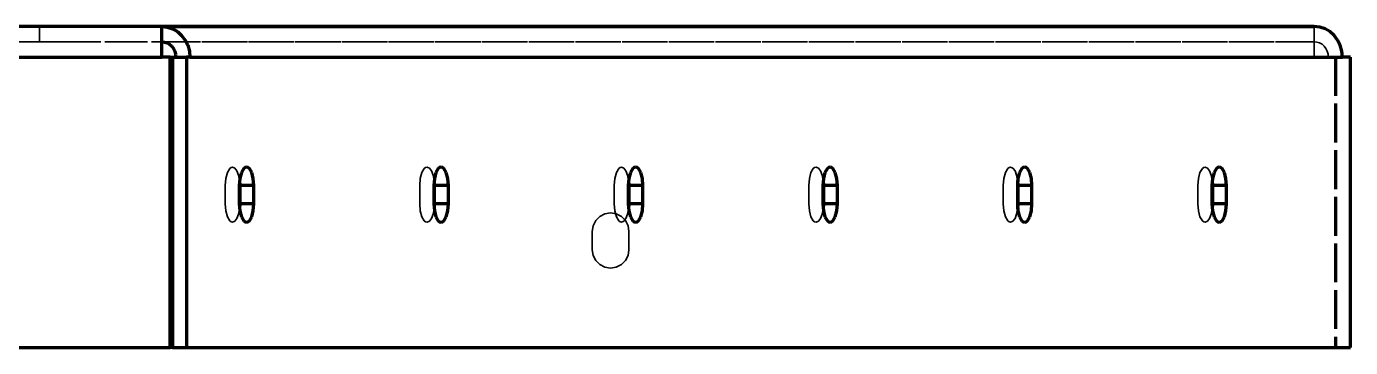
# Model space of a CAD drawing. Header units: millimetres. Extents: x 0 to 420, y 0 to 297.
# Drawn here: x 157.93 to 201.16, y 131.5 to 142 of the extents above; entities that cross this region are included whole.
import ezdxf

# ---------------------------------------------------------------- set-up
doc = ezdxf.new("R2010")
doc.units = ezdxf.units.MM
doc.linetypes.add('DASHED', pattern=[1.524, 1.27, -0.254])

msp = doc.modelspace()

# ---------------------------------------------------------------- linework, layer by layer
at = {"color": 1, "lineweight": 70}
for p, q in [((162.343, 142), (66, 142)), ((162.343, 142), (199.978, 142)), ((162.343, 142), (162.522, 141.981)), ((199.978, 142), (162.343, 142)), ((162.343, 141.994), (162.343, 142)), ((162.343, 141.975), (162.343, 141.994)), ((162.343, 141.944), (162.343, 141.975)), ((162.343, 141.901), (162.343, 141.944)), ((162.343, 141.847), (162.343, 141.901)), ((162.343, 141.782), (162.343, 141.847)), ((162.522, 141.981), (162.694, 141.924)), ((162.694, 141.924), (162.853, 141.831)), ((162.853, 141.831), (162.992, 141.707)), ((200.157, 141.981), (199.978, 142)), ((200.329, 141.924), (200.157, 141.981)), ((200.488, 141.831), (200.329, 141.924)), ((200.627, 141.707), (200.488, 141.831)), ((162.343, 141.707), (162.343, 141.782)), ((162.343, 141.623), (162.343, 141.707)), ((162.343, 141.532), (162.343, 141.623)), ((162.343, 141.434), (162.343, 141.532)), ((162.343, 141.5), (162.433, 141.49)), ((162.343, 141.33), (162.343, 141.434)), ((162.433, 141.49), (162.519, 141.462)), ((162.519, 141.462), (162.598, 141.416)), ((162.598, 141.416), (162.668, 141.354)), ((162.992, 141.707), (163.106, 141.556)), ((163.106, 141.556), (163.191, 141.383)), ((200.741, 141.556), (200.627, 141.707)), ((200.826, 141.383), (200.741, 141.556)), ((66, 141), (162.343, 141)), ((162.343, 141.223), (162.343, 141.33)), ((162.343, 141.112), (162.343, 141.223)), ((162.343, 141), (162.343, 141.112)), ((162.612, 141), (162.343, 141)), ((162.612, 131.5), (162.612, 141)), ((162.612, 141), (162.695, 141)), ((162.668, 141.354), (162.725, 141.278)), ((162.695, 141), (162.695, 131.5)), ((162.695, 141), (163.154, 141)), ((162.725, 141.278), (162.767, 141.191)), ((162.767, 141.191), (162.793, 141.098)), ((162.793, 141.098), (162.802, 141)), ((163.261, 141), (163.154, 141)), ((163.154, 141), (163.154, 131.5)), ((163.191, 141.383), (163.243, 141.195)), ((163.243, 141.195), (163.261, 141)), ((163.261, 141), (200.896, 141)), ((200.878, 141.195), (200.826, 141.383)), ((200.896, 141), (200.878, 141.195)), ((201.162, 141), (200.896, 141)), ((201.162, 131.5), (201.162, 141)), ((164.943, 137.224), (164.891, 137.03)), ((165.02, 137.354), (164.943, 137.224)), ((165.065, 137.388), (165.02, 137.354)), ((165.111, 137.4), (165.065, 137.388)), ((165.158, 137.388), (165.111, 137.4)), ((165.203, 137.354), (165.158, 137.388)), ((165.28, 137.224), (165.203, 137.354)), ((165.332, 137.03), (165.28, 137.224)), ((171.295, 137.224), (171.244, 137.03)), ((171.373, 137.354), (171.295, 137.224)), ((171.417, 137.388), (171.373, 137.354)), ((171.464, 137.4), (171.417, 137.388)), ((171.51, 137.388), (171.464, 137.4)), ((171.555, 137.354), (171.51, 137.388)), ((171.632, 137.224), (171.555, 137.354)), ((171.684, 137.03), (171.632, 137.224)), ((177.648, 137.224), (177.596, 137.03)), ((177.725, 137.354), (177.648, 137.224)), ((177.77, 137.388), (177.725, 137.354)), ((177.816, 137.4), (177.77, 137.388)), ((177.863, 137.388), (177.816, 137.4)), ((177.908, 137.354), (177.863, 137.388)), ((177.985, 137.224), (177.908, 137.354)), ((178.036, 137.03), (177.985, 137.224)), ((184, 137.224), (183.949, 137.03)), ((184.078, 137.354), (184, 137.224)), ((184.122, 137.388), (184.078, 137.354)), ((184.169, 137.4), (184.122, 137.388)), ((184.215, 137.388), (184.169, 137.4)), ((184.26, 137.354), (184.215, 137.388)), ((184.337, 137.224), (184.26, 137.354)), ((184.389, 137.03), (184.337, 137.224)), ((190.353, 137.224), (190.301, 137.03)), ((190.43, 137.354), (190.353, 137.224)), ((190.475, 137.388), (190.43, 137.354)), ((190.521, 137.4), (190.475, 137.388)), ((190.568, 137.388), (190.521, 137.4)), ((190.612, 137.354), (190.568, 137.388)), ((190.69, 137.224), (190.612, 137.354)), ((190.741, 137.03), (190.69, 137.224)), ((196.705, 137.224), (196.654, 137.03)), ((196.783, 137.354), (196.705, 137.224)), ((196.827, 137.388), (196.783, 137.354)), ((196.874, 137.4), (196.827, 137.388)), ((196.92, 137.388), (196.874, 137.4)), ((196.965, 137.354), (196.92, 137.388)), ((197.042, 137.224), (196.965, 137.354)), ((197.094, 137.03), (197.042, 137.224)), ((164.891, 137.03), (164.873, 136.8)), ((164.873, 136.8), (164.873, 136.2)), ((164.882, 136.961), (164.891, 136.8)), ((164.891, 136.8), (164.891, 136.2)), ((165.35, 136.8), (164.891, 136.8)), ((165.35, 136.8), (165.332, 137.03)), ((165.35, 136.2), (165.35, 136.8)), ((171.244, 137.03), (171.226, 136.8)), ((171.226, 136.8), (171.226, 136.2)), ((171.234, 136.961), (171.243, 136.8)), ((171.243, 136.8), (171.243, 136.2)), ((171.702, 136.8), (171.243, 136.8)), ((171.702, 136.8), (171.684, 137.03)), ((171.702, 136.2), (171.702, 136.8)), ((177.596, 137.03), (177.578, 136.8)), ((177.578, 136.8), (177.578, 136.2)), ((177.587, 136.961), (177.596, 136.8)), ((177.596, 136.8), (177.596, 136.2)), ((178.055, 136.8), (177.596, 136.8)), ((178.055, 136.8), (178.036, 137.03)), ((178.055, 136.2), (178.055, 136.8)), ((183.949, 137.03), (183.931, 136.8)), ((183.931, 136.8), (183.931, 136.2)), ((183.939, 136.961), (183.948, 136.8)), ((183.948, 136.8), (183.948, 136.2)), ((184.407, 136.8), (183.948, 136.8)), ((184.407, 136.8), (184.389, 137.03)), ((184.407, 136.2), (184.407, 136.8)), ((190.301, 137.03), (190.283, 136.8)), ((190.283, 136.8), (190.283, 136.2)), ((190.292, 136.961), (190.301, 136.8)), ((190.301, 136.8), (190.301, 136.2)), ((190.76, 136.8), (190.301, 136.8)), ((190.76, 136.8), (190.741, 137.03)), ((190.76, 136.2), (190.76, 136.8)), ((196.654, 137.03), (196.636, 136.8)), ((196.636, 136.8), (196.636, 136.2)), ((196.644, 136.961), (196.653, 136.8)), ((196.653, 136.8), (196.653, 136.2)), ((197.112, 136.8), (196.653, 136.8)), ((197.112, 136.8), (197.094, 137.03)), ((197.112, 136.2), (197.112, 136.8)), ((164.873, 136.2), (164.891, 135.97)), ((164.891, 136.2), (164.882, 136.039)), ((165.35, 136.2), (164.891, 136.2)), ((165.332, 135.97), (165.35, 136.2)), ((171.226, 136.2), (171.244, 135.97)), ((171.243, 136.2), (171.234, 136.039)), ((171.702, 136.2), (171.243, 136.2)), ((171.684, 135.97), (171.702, 136.2)), ((177.578, 136.2), (177.596, 135.97)), ((177.596, 136.2), (177.587, 136.039)), ((178.055, 136.2), (177.596, 136.2)), ((178.036, 135.97), (178.055, 136.2)), ((183.931, 136.2), (183.949, 135.97)), ((183.948, 136.2), (183.939, 136.039)), ((184.407, 136.2), (183.948, 136.2)), ((184.389, 135.97), (184.407, 136.2)), ((190.283, 136.2), (190.301, 135.97)), ((190.301, 136.2), (190.292, 136.039)), ((190.76, 136.2), (190.301, 136.2)), ((190.741, 135.97), (190.76, 136.2)), ((196.636, 136.2), (196.654, 135.97)), ((196.653, 136.2), (196.644, 136.039)), ((197.112, 136.2), (196.653, 136.2)), ((197.094, 135.97), (197.112, 136.2)), ((164.891, 135.97), (164.943, 135.776)), ((164.943, 135.776), (165.02, 135.646)), ((165.203, 135.646), (165.28, 135.776)), ((165.28, 135.776), (165.332, 135.97)), ((171.244, 135.97), (171.295, 135.776)), ((171.295, 135.776), (171.373, 135.646)), ((171.555, 135.646), (171.632, 135.776)), ((171.632, 135.776), (171.684, 135.97)), ((177.596, 135.97), (177.648, 135.776)), ((177.648, 135.776), (177.725, 135.646)), ((177.908, 135.646), (177.985, 135.776)), ((177.985, 135.776), (178.036, 135.97)), ((183.949, 135.97), (184, 135.776)), ((184, 135.776), (184.078, 135.646)), ((184.26, 135.646), (184.337, 135.776)), ((184.337, 135.776), (184.389, 135.97)), ((190.301, 135.97), (190.353, 135.776)), ((190.353, 135.776), (190.43, 135.646)), ((190.612, 135.646), (190.69, 135.776)), ((190.69, 135.776), (190.741, 135.97)), ((196.654, 135.97), (196.705, 135.776)), ((196.705, 135.776), (196.783, 135.646)), ((196.965, 135.646), (197.042, 135.776)), ((197.042, 135.776), (197.094, 135.97)), ((165.02, 135.646), (165.065, 135.612)), ((165.065, 135.612), (165.111, 135.6)), ((165.111, 135.6), (165.158, 135.612)), ((165.158, 135.612), (165.203, 135.646)), ((171.373, 135.646), (171.417, 135.612)), ((171.417, 135.612), (171.464, 135.6)), ((171.464, 135.6), (171.51, 135.612)), ((171.51, 135.612), (171.555, 135.646)), ((177.725, 135.646), (177.77, 135.612)), ((177.77, 135.612), (177.816, 135.6)), ((177.816, 135.6), (177.863, 135.612)), ((177.863, 135.612), (177.908, 135.646)), ((184.078, 135.646), (184.122, 135.612)), ((184.122, 135.612), (184.169, 135.6)), ((184.169, 135.6), (184.215, 135.612)), ((184.215, 135.612), (184.26, 135.646)), ((190.43, 135.646), (190.475, 135.612)), ((190.475, 135.612), (190.521, 135.6)), ((190.521, 135.6), (190.568, 135.612)), ((190.568, 135.612), (190.612, 135.646)), ((196.783, 135.646), (196.827, 135.612)), ((196.827, 135.612), (196.874, 135.6)), ((196.874, 135.6), (196.92, 135.612)), ((196.92, 135.612), (196.965, 135.646)), ((65.571, 131.5), (162.612, 131.5)), ((162.695, 131.5), (162.612, 131.5)), ((162.695, 131.5), (163.154, 131.5)), ((163.154, 131.5), (201.162, 131.5))]:
    msp.add_line(p, q, dxfattribs=at)
at = {"color": 5, "linetype": 'DASHED', "lineweight": 35}
for p, q in [((73.5, 142), (162.343, 142)), ((158.35, 142), (158.35, 141.5)), ((158.35, 142), (158.366, 142)), ((158.366, 142), (158.35, 142)), ((158.35, 142), (158.35, 141.5)), ((158.35, 142), (158.366, 142)), ((158.366, 142), (158.35, 142)), ((158.35, 142), (158.35, 141.5)), ((158.35, 142), (158.366, 142)), ((158.366, 142), (158.35, 142)), ((158.35, 142), (158.35, 141.5)), ((158.35, 142), (158.366, 142)), ((158.366, 142), (158.35, 142)), ((158.35, 142), (158.35, 141.5)), ((158.35, 142), (158.366, 142)), ((158.366, 142), (158.35, 142)), ((158.35, 142), (158.35, 141.5)), ((158.35, 142), (158.366, 142)), ((158.366, 142), (158.35, 142)), ((158.366, 142), (158.414, 142)), ((158.414, 142), (158.366, 142)), ((158.366, 142), (158.414, 142)), ((158.414, 142), (158.366, 142)), ((158.366, 142), (158.414, 142)), ((158.414, 142), (158.366, 142)), ((158.366, 142), (158.414, 142)), ((158.414, 142), (158.366, 142)), ((158.366, 142), (158.414, 142)), ((158.414, 142), (158.366, 142)), ((158.366, 142), (158.414, 142)), ((158.414, 142), (158.366, 142)), ((158.414, 142), (158.492, 142)), ((158.492, 142), (158.414, 142)), ((158.414, 142), (158.492, 142)), ((158.492, 142), (158.414, 142)), ((158.414, 142), (158.492, 142)), ((158.492, 142), (158.414, 142)), ((158.414, 142), (158.492, 142)), ((158.492, 142), (158.414, 142)), ((158.414, 142), (158.492, 142)), ((158.492, 142), (158.414, 142)), ((158.414, 142), (158.492, 142)), ((158.492, 142), (158.414, 142)), ((158.492, 142), (158.595, 142)), ((158.595, 142), (158.492, 142)), ((158.492, 142), (158.595, 142)), ((158.595, 142), (158.492, 142)), ((158.492, 142), (158.595, 142)), ((158.595, 142), (158.492, 142)), ((158.492, 142), (158.595, 142)), ((158.595, 142), (158.492, 142)), ((158.492, 142), (158.595, 142)), ((158.595, 142), (158.492, 142)), ((158.492, 142), (158.595, 142)), ((158.595, 142), (158.492, 142)), ((158.595, 142), (158.718, 142)), ((158.718, 142), (158.595, 142)), ((158.595, 142), (158.718, 142)), ((158.718, 142), (158.595, 142)), ((158.595, 142), (158.718, 142)), ((158.718, 142), (158.595, 142)), ((158.595, 142), (158.718, 142)), ((158.718, 142), (158.595, 142)), ((158.595, 142), (158.718, 142)), ((158.718, 142), (158.595, 142)), ((158.595, 142), (158.718, 142)), ((158.718, 142), (158.595, 142)), ((158.718, 142), (158.855, 142)), ((158.855, 142), (158.718, 142)), ((158.718, 142), (158.855, 142)), ((158.855, 142), (158.718, 142)), ((158.718, 142), (158.855, 142)), ((158.855, 142), (158.718, 142)), ((158.718, 142), (158.855, 142)), ((158.855, 142), (158.718, 142)), ((158.718, 142), (158.855, 142)), ((158.855, 142), (158.718, 142)), ((158.718, 142), (158.855, 142)), ((158.855, 142), (158.718, 142)), ((158.855, 142), (159, 142)), ((159, 142), (158.855, 142)), ((158.855, 142), (159, 142)), ((159, 142), (158.855, 142)), ((158.855, 142), (159, 142)), ((159, 142), (158.855, 142)), ((158.855, 142), (159, 142)), ((159, 142), (158.855, 142)), ((158.855, 142), (159, 142)), ((159, 142), (158.855, 142)), ((158.855, 142), (159, 142)), ((159, 142), (158.855, 142)), ((159, 142), (159.145, 142)), ((159.145, 142), (159, 142)), ((159, 142), (159.145, 142)), ((159.145, 142), (159, 142)), ((159, 142), (159.145, 142)), ((159.145, 142), (159, 142)), ((159, 142), (159.145, 142)), ((159.145, 142), (159, 142)), ((159, 142), (159.145, 142)), ((159.145, 142), (159, 142)), ((159, 142), (159.145, 142)), ((159.145, 142), (159, 142)), ((159.145, 142), (159.282, 142)), ((159.282, 142), (159.145, 142)), ((159.145, 142), (159.282, 142)), ((159.282, 142), (159.145, 142)), ((159.145, 142), (159.282, 142)), ((159.282, 142), (159.145, 142)), ((159.145, 142), (159.282, 142)), ((159.282, 142), (159.145, 142)), ((159.145, 142), (159.282, 142)), ((159.282, 142), (159.145, 142)), ((159.145, 142), (159.282, 142)), ((159.282, 142), (159.145, 142)), ((159.282, 142), (159.405, 142)), ((159.405, 142), (159.282, 142)), ((159.282, 142), (159.405, 142)), ((159.405, 142), (159.282, 142)), ((159.282, 142), (159.405, 142)), ((159.405, 142), (159.282, 142)), ((159.282, 142), (159.405, 142)), ((159.405, 142), (159.282, 142)), ((159.282, 142), (159.405, 142)), ((159.405, 142), (159.282, 142)), ((159.282, 142), (159.405, 142)), ((159.405, 142), (159.282, 142)), ((159.405, 142), (159.508, 142)), ((159.508, 142), (159.405, 142)), ((159.405, 142), (159.508, 142)), ((159.508, 142), (159.405, 142)), ((159.405, 142), (159.508, 142)), ((159.508, 142), (159.405, 142)), ((159.405, 142), (159.508, 142)), ((159.508, 142), (159.405, 142)), ((159.405, 142), (159.508, 142)), ((159.508, 142), (159.405, 142)), ((159.405, 142), (159.508, 142)), ((159.508, 142), (159.405, 142)), ((159.508, 142), (159.586, 142)), ((159.586, 142), (159.508, 142)), ((159.508, 142), (159.586, 142)), ((159.586, 142), (159.508, 142)), ((159.508, 142), (159.586, 142)), ((159.586, 142), (159.508, 142)), ((159.508, 142), (159.586, 142)), ((159.586, 142), (159.508, 142)), ((159.508, 142), (159.586, 142)), ((159.586, 142), (159.508, 142)), ((159.508, 142), (159.586, 142)), ((159.586, 142), (159.508, 142)), ((159.586, 142), (159.634, 142)), ((159.634, 142), (159.586, 142)), ((159.586, 142), (159.634, 142)), ((159.634, 142), (159.586, 142)), ((159.586, 142), (159.634, 142)), ((159.634, 142), (159.586, 142)), ((159.586, 142), (159.634, 142)), ((159.634, 142), (159.586, 142)), ((159.586, 142), (159.634, 142)), ((159.634, 142), (159.586, 142)), ((159.586, 142), (159.634, 142)), ((159.634, 142), (159.586, 142)), ((159.634, 142), (159.65, 142)), ((159.65, 142), (159.634, 142)), ((159.634, 142), (159.65, 142)), ((159.65, 142), (159.634, 142)), ((159.634, 142), (159.65, 142)), ((159.65, 142), (159.634, 142)), ((159.634, 142), (159.65, 142)), ((159.65, 142), (159.634, 142)), ((159.634, 142), (159.65, 142)), ((159.65, 142), (159.634, 142)), ((159.634, 142), (159.65, 142)), ((159.65, 142), (159.634, 142)), ((162.343, 141.5), (162.343, 142)), ((199.978, 142), (199.978, 141.994)), ((199.978, 141.5), (199.978, 142)), ((199.978, 141.994), (199.978, 141.975)), ((199.978, 141.975), (199.978, 141.944)), ((199.978, 141.944), (199.978, 141.901)), ((199.978, 141.901), (199.978, 141.847)), ((199.978, 141.847), (199.978, 141.782)), ((66, 141.5), (162.343, 141.5)), ((199.978, 141.5), (73.5, 141.5)), ((158.35, 141.5), (158.366, 141.5)), ((158.366, 141.5), (158.35, 141.5)), ((158.35, 141.5), (158.366, 141.5)), ((158.366, 141.5), (158.35, 141.5)), ((158.35, 141.5), (158.366, 141.5)), ((158.366, 141.5), (158.35, 141.5)), ((158.35, 141.5), (158.366, 141.5)), ((158.366, 141.5), (158.35, 141.5)), ((158.35, 141.5), (158.366, 141.5)), ((158.366, 141.5), (158.35, 141.5)), ((158.35, 141.5), (158.366, 141.5)), ((158.366, 141.5), (158.35, 141.5)), ((158.366, 141.5), (158.414, 141.5)), ((158.414, 141.5), (158.366, 141.5)), ((158.366, 141.5), (158.414, 141.5)), ((158.414, 141.5), (158.366, 141.5)), ((158.366, 141.5), (158.414, 141.5)), ((158.414, 141.5), (158.366, 141.5)), ((158.366, 141.5), (158.414, 141.5)), ((158.414, 141.5), (158.366, 141.5)), ((158.366, 141.5), (158.414, 141.5)), ((158.414, 141.5), (158.366, 141.5)), ((158.366, 141.5), (158.414, 141.5)), ((158.414, 141.5), (158.366, 141.5)), ((158.414, 141.5), (158.492, 141.5)), ((158.492, 141.5), (158.414, 141.5)), ((158.414, 141.5), (158.492, 141.5)), ((158.492, 141.5), (158.414, 141.5)), ((158.414, 141.5), (158.492, 141.5)), ((158.492, 141.5), (158.414, 141.5)), ((158.414, 141.5), (158.492, 141.5)), ((158.492, 141.5), (158.414, 141.5)), ((158.414, 141.5), (158.492, 141.5)), ((158.492, 141.5), (158.414, 141.5)), ((158.414, 141.5), (158.492, 141.5)), ((158.492, 141.5), (158.414, 141.5)), ((158.492, 141.5), (158.595, 141.5)), ((158.595, 141.5), (158.492, 141.5)), ((158.492, 141.5), (158.595, 141.5)), ((158.595, 141.5), (158.492, 141.5)), ((158.492, 141.5), (158.595, 141.5)), ((158.595, 141.5), (158.492, 141.5)), ((158.492, 141.5), (158.595, 141.5)), ((158.595, 141.5), (158.492, 141.5)), ((158.492, 141.5), (158.595, 141.5)), ((158.595, 141.5), (158.492, 141.5)), ((158.492, 141.5), (158.595, 141.5)), ((158.595, 141.5), (158.492, 141.5)), ((158.595, 141.5), (158.718, 141.5)), ((158.718, 141.5), (158.595, 141.5)), ((158.595, 141.5), (158.718, 141.5)), ((158.718, 141.5), (158.595, 141.5)), ((158.595, 141.5), (158.718, 141.5)), ((158.718, 141.5), (158.595, 141.5)), ((158.595, 141.5), (158.718, 141.5)), ((158.718, 141.5), (158.595, 141.5)), ((158.595, 141.5), (158.718, 141.5)), ((158.718, 141.5), (158.595, 141.5)), ((158.595, 141.5), (158.718, 141.5)), ((158.718, 141.5), (158.595, 141.5)), ((158.718, 141.5), (158.855, 141.5)), ((158.855, 141.5), (158.718, 141.5)), ((158.718, 141.5), (158.855, 141.5)), ((158.855, 141.5), (158.718, 141.5)), ((158.718, 141.5), (158.855, 141.5)), ((158.855, 141.5), (158.718, 141.5)), ((158.718, 141.5), (158.855, 141.5)), ((158.855, 141.5), (158.718, 141.5)), ((158.718, 141.5), (158.855, 141.5)), ((158.855, 141.5), (158.718, 141.5)), ((158.718, 141.5), (158.855, 141.5)), ((158.855, 141.5), (158.718, 141.5)), ((158.855, 141.5), (159, 141.5)), ((159, 141.5), (158.855, 141.5)), ((158.855, 141.5), (159, 141.5)), ((159, 141.5), (158.855, 141.5)), ((158.855, 141.5), (159, 141.5)), ((159, 141.5), (158.855, 141.5)), ((158.855, 141.5), (159, 141.5)), ((159, 141.5), (158.855, 141.5)), ((158.855, 141.5), (159, 141.5)), ((159, 141.5), (158.855, 141.5)), ((158.855, 141.5), (159, 141.5)), ((159, 141.5), (158.855, 141.5)), ((159, 141.5), (159.145, 141.5)), ((159.145, 141.5), (159, 141.5)), ((159, 141.5), (159.145, 141.5)), ((159.145, 141.5), (159, 141.5)), ((159, 141.5), (159.145, 141.5)), ((159.145, 141.5), (159, 141.5)), ((159, 141.5), (159.145, 141.5)), ((159.145, 141.5), (159, 141.5)), ((159, 141.5), (159.145, 141.5)), ((159.145, 141.5), (159, 141.5)), ((159, 141.5), (159.145, 141.5)), ((159.145, 141.5), (159, 141.5)), ((159.145, 141.5), (159.282, 141.5)), ((159.282, 141.5), (159.145, 141.5)), ((159.145, 141.5), (159.282, 141.5)), ((159.282, 141.5), (159.145, 141.5)), ((159.145, 141.5), (159.282, 141.5)), ((159.282, 141.5), (159.145, 141.5)), ((159.145, 141.5), (159.282, 141.5)), ((159.282, 141.5), (159.145, 141.5)), ((159.145, 141.5), (159.282, 141.5)), ((159.282, 141.5), (159.145, 141.5)), ((159.145, 141.5), (159.282, 141.5)), ((159.282, 141.5), (159.145, 141.5)), ((159.282, 141.5), (159.405, 141.5)), ((159.405, 141.5), (159.282, 141.5)), ((159.282, 141.5), (159.405, 141.5)), ((159.405, 141.5), (159.282, 141.5)), ((159.282, 141.5), (159.405, 141.5)), ((159.405, 141.5), (159.282, 141.5)), ((159.282, 141.5), (159.405, 141.5)), ((159.405, 141.5), (159.282, 141.5)), ((159.282, 141.5), (159.405, 141.5)), ((159.405, 141.5), (159.282, 141.5)), ((159.282, 141.5), (159.405, 141.5)), ((159.405, 141.5), (159.282, 141.5)), ((159.405, 141.5), (159.508, 141.5)), ((159.508, 141.5), (159.405, 141.5)), ((159.405, 141.5), (159.508, 141.5)), ((159.508, 141.5), (159.405, 141.5)), ((159.405, 141.5), (159.508, 141.5)), ((159.508, 141.5), (159.405, 141.5)), ((159.405, 141.5), (159.508, 141.5)), ((159.508, 141.5), (159.405, 141.5)), ((159.405, 141.5), (159.508, 141.5)), ((159.508, 141.5), (159.405, 141.5)), ((159.405, 141.5), (159.508, 141.5)), ((159.508, 141.5), (159.405, 141.5)), ((159.508, 141.5), (159.586, 141.5)), ((159.586, 141.5), (159.508, 141.5)), ((159.508, 141.5), (159.586, 141.5)), ((159.586, 141.5), (159.508, 141.5)), ((159.508, 141.5), (159.586, 141.5)), ((159.586, 141.5), (159.508, 141.5)), ((159.508, 141.5), (159.586, 141.5)), ((159.586, 141.5), (159.508, 141.5)), ((159.508, 141.5), (159.586, 141.5)), ((159.586, 141.5), (159.508, 141.5)), ((159.508, 141.5), (159.586, 141.5)), ((159.586, 141.5), (159.508, 141.5)), ((159.586, 141.5), (159.634, 141.5)), ((159.634, 141.5), (159.586, 141.5)), ((159.586, 141.5), (159.634, 141.5)), ((159.634, 141.5), (159.586, 141.5)), ((159.586, 141.5), (159.634, 141.5)), ((159.634, 141.5), (159.586, 141.5)), ((159.586, 141.5), (159.634, 141.5)), ((159.634, 141.5), (159.586, 141.5)), ((159.586, 141.5), (159.634, 141.5)), ((159.634, 141.5), (159.586, 141.5)), ((159.586, 141.5), (159.634, 141.5)), ((159.634, 141.5), (159.586, 141.5)), ((159.634, 141.5), (159.65, 141.5)), ((159.65, 141.5), (159.634, 141.5)), ((159.634, 141.5), (159.65, 141.5)), ((159.65, 141.5), (159.634, 141.5)), ((159.634, 141.5), (159.65, 141.5)), ((159.65, 141.5), (159.634, 141.5)), ((159.634, 141.5), (159.65, 141.5)), ((159.65, 141.5), (159.634, 141.5)), ((159.634, 141.5), (159.65, 141.5)), ((159.65, 141.5), (159.634, 141.5)), ((159.634, 141.5), (159.65, 141.5)), ((159.65, 141.5), (159.634, 141.5)), ((162.343, 141.5), (199.978, 141.5)), ((162.343, 141.5), (162.343, 141.497)), ((162.343, 141.497), (162.343, 141.487)), ((162.343, 141.487), (162.343, 141.472)), ((162.343, 141.472), (162.343, 141.45)), ((162.343, 141.45), (162.343, 141.423)), ((162.343, 141.423), (162.343, 141.391)), ((162.343, 141.391), (162.343, 141.354)), ((199.978, 141.782), (199.978, 141.707)), ((199.978, 141.707), (199.978, 141.623)), ((199.978, 141.623), (199.978, 141.532)), ((199.978, 141.532), (199.978, 141.434)), ((199.978, 141.5), (199.978, 141.497)), ((199.978, 141.5), (200.067, 141.49)), ((199.978, 141.497), (199.978, 141.487)), ((199.978, 141.487), (199.978, 141.472)), ((199.978, 141.472), (199.978, 141.45)), ((199.978, 141.45), (199.978, 141.423)), ((199.978, 141.434), (199.978, 141.33)), ((199.978, 141.423), (199.978, 141.391)), ((199.978, 141.391), (199.978, 141.354)), ((200.067, 141.49), (200.153, 141.462)), ((200.153, 141.462), (200.233, 141.416)), ((200.233, 141.416), (200.302, 141.354)), ((162.343, 141.354), (162.343, 141.312)), ((162.343, 141.312), (162.343, 141.266)), ((162.343, 141.266), (162.343, 141.217)), ((162.343, 141.217), (162.343, 141.165)), ((162.343, 141.165), (162.343, 141.111)), ((162.343, 141.111), (162.343, 141.056)), ((162.343, 141.056), (162.343, 141)), ((162.343, 141), (162.612, 141)), ((162.612, 141), (162.612, 131.5)), ((162.802, 141), (162.695, 141)), ((162.802, 141), (163.261, 141)), ((199.978, 141.354), (199.978, 141.312)), ((199.978, 141.33), (199.978, 141.223)), ((199.978, 141.312), (199.978, 141.266)), ((199.978, 141.266), (199.978, 141.217)), ((199.978, 141.223), (199.978, 141.112)), ((199.978, 141.217), (199.978, 141.165)), ((199.978, 141.165), (199.978, 141.111)), ((199.978, 141.112), (199.978, 141)), ((199.978, 141.111), (199.978, 141.056)), ((199.978, 141.056), (199.978, 141)), ((199.978, 141), (200.648, 141)), ((199.978, 141), (200.648, 141)), ((200.302, 141.354), (200.359, 141.278)), ((200.359, 141.278), (200.402, 141.191)), ((200.402, 141.191), (200.428, 141.098)), ((200.428, 141.098), (200.437, 141)), ((200.437, 141), (200.703, 141)), ((200.437, 141), (200.896, 141)), ((200.648, 141), (200.648, 131.5)), ((200.648, 141), (200.648, 131.5)), ((200.703, 141), (200.703, 131.5)), ((200.703, 141), (201.162, 141)), ((164.433, 137.03), (164.484, 137.224)), ((164.484, 137.224), (164.561, 137.354)), ((164.561, 137.354), (164.606, 137.388)), ((164.606, 137.388), (164.653, 137.4)), ((164.653, 137.4), (164.729, 137.369)), ((164.729, 137.369), (164.797, 137.278)), ((164.797, 137.278), (164.85, 137.137)), ((164.85, 137.137), (164.882, 136.961)), ((170.785, 137.03), (170.837, 137.224)), ((170.837, 137.224), (170.914, 137.354)), ((170.914, 137.354), (170.959, 137.388)), ((170.959, 137.388), (171.005, 137.4)), ((171.005, 137.4), (171.081, 137.369)), ((171.081, 137.369), (171.149, 137.278)), ((171.149, 137.278), (171.202, 137.137)), ((171.202, 137.137), (171.234, 136.961)), ((177.137, 137.03), (177.189, 137.224)), ((177.189, 137.224), (177.266, 137.354)), ((177.266, 137.354), (177.311, 137.388)), ((177.311, 137.388), (177.357, 137.4)), ((177.357, 137.4), (177.433, 137.369)), ((177.433, 137.369), (177.502, 137.278)), ((177.502, 137.278), (177.555, 137.137)), ((177.555, 137.137), (177.587, 136.961)), ((183.49, 137.03), (183.542, 137.224)), ((183.542, 137.224), (183.619, 137.354)), ((183.619, 137.354), (183.663, 137.388)), ((183.663, 137.388), (183.71, 137.4)), ((183.71, 137.4), (183.786, 137.369)), ((183.786, 137.369), (183.854, 137.278)), ((183.854, 137.278), (183.907, 137.137)), ((183.907, 137.137), (183.939, 136.961)), ((189.842, 137.03), (189.894, 137.224)), ((189.894, 137.224), (189.971, 137.354)), ((189.971, 137.354), (190.016, 137.388)), ((190.016, 137.388), (190.062, 137.4)), ((190.062, 137.4), (190.138, 137.369)), ((190.138, 137.369), (190.206, 137.278)), ((190.206, 137.278), (190.259, 137.137)), ((190.259, 137.137), (190.292, 136.961)), ((196.195, 137.03), (196.246, 137.224)), ((196.246, 137.224), (196.324, 137.354)), ((196.324, 137.354), (196.368, 137.388)), ((196.368, 137.388), (196.415, 137.4)), ((196.415, 137.4), (196.491, 137.369)), ((196.491, 137.369), (196.559, 137.278)), ((196.559, 137.278), (196.612, 137.137)), ((196.612, 137.137), (196.644, 136.961)), ((164.414, 136.8), (164.433, 137.03)), ((164.414, 136.2), (164.414, 136.8)), ((170.767, 136.8), (170.785, 137.03)), ((170.767, 136.2), (170.767, 136.8)), ((177.119, 136.8), (177.137, 137.03)), ((177.119, 136.2), (177.119, 136.8)), ((183.472, 136.8), (183.49, 137.03)), ((183.472, 136.2), (183.472, 136.8)), ((189.824, 136.8), (189.842, 137.03)), ((189.824, 136.2), (189.824, 136.8)), ((196.177, 136.8), (196.195, 137.03)), ((196.177, 136.2), (196.177, 136.8)), ((164.433, 135.97), (164.414, 136.2)), ((170.785, 135.97), (170.767, 136.2)), ((177.137, 135.97), (177.119, 136.2)), ((183.49, 135.97), (183.472, 136.2)), ((189.842, 135.97), (189.824, 136.2)), ((196.195, 135.97), (196.177, 136.2)), ((164.484, 135.776), (164.433, 135.97)), ((164.561, 135.646), (164.484, 135.776)), ((164.85, 135.863), (164.797, 135.722)), ((164.882, 136.039), (164.85, 135.863)), ((170.837, 135.776), (170.785, 135.97)), ((170.914, 135.646), (170.837, 135.776)), ((171.202, 135.863), (171.149, 135.722)), ((171.234, 136.039), (171.202, 135.863)), ((176.647, 135.785), (176.515, 135.653)), ((176.515, 135.653), (176.647, 135.785)), ((176.815, 135.871), (176.647, 135.785)), ((176.647, 135.785), (176.815, 135.871)), ((177, 135.9), (176.815, 135.871)), ((176.815, 135.871), (177, 135.9)), ((177.185, 135.871), (177, 135.9)), ((177, 135.9), (177.185, 135.871)), ((177.189, 135.776), (177.137, 135.97)), ((177.353, 135.785), (177.185, 135.871)), ((177.185, 135.871), (177.353, 135.785)), ((177.266, 135.646), (177.189, 135.776)), ((177.485, 135.653), (177.353, 135.785)), ((177.353, 135.785), (177.485, 135.653)), ((177.555, 135.863), (177.502, 135.722)), ((177.587, 136.039), (177.555, 135.863)), ((183.542, 135.776), (183.49, 135.97)), ((183.619, 135.646), (183.542, 135.776)), ((183.907, 135.863), (183.854, 135.722)), ((183.939, 136.039), (183.907, 135.863)), ((189.894, 135.776), (189.842, 135.97)), ((189.971, 135.646), (189.894, 135.776)), ((190.259, 135.863), (190.206, 135.722)), ((190.292, 136.039), (190.259, 135.863)), ((196.246, 135.776), (196.195, 135.97)), ((196.324, 135.646), (196.246, 135.776)), ((196.612, 135.863), (196.559, 135.722)), ((196.644, 136.039), (196.612, 135.863)), ((164.606, 135.612), (164.561, 135.646)), ((164.653, 135.6), (164.606, 135.612)), ((164.729, 135.631), (164.653, 135.6)), ((164.797, 135.722), (164.729, 135.631)), ((170.959, 135.612), (170.914, 135.646)), ((171.005, 135.6), (170.959, 135.612)), ((171.081, 135.631), (171.005, 135.6)), ((171.149, 135.722), (171.081, 135.631)), ((176.429, 135.485), (176.4, 135.3)), ((176.4, 135.3), (176.429, 135.485)), ((176.515, 135.653), (176.429, 135.485)), ((176.429, 135.485), (176.515, 135.653)), ((177.311, 135.612), (177.266, 135.646)), ((177.357, 135.6), (177.311, 135.612)), ((177.433, 135.631), (177.357, 135.6)), ((177.502, 135.722), (177.433, 135.631)), ((177.571, 135.485), (177.485, 135.653)), ((177.485, 135.653), (177.571, 135.485)), ((177.6, 135.3), (177.571, 135.485)), ((177.571, 135.485), (177.6, 135.3)), ((183.663, 135.612), (183.619, 135.646)), ((183.71, 135.6), (183.663, 135.612)), ((183.786, 135.631), (183.71, 135.6)), ((183.854, 135.722), (183.786, 135.631)), ((190.016, 135.612), (189.971, 135.646)), ((190.062, 135.6), (190.016, 135.612)), ((190.138, 135.631), (190.062, 135.6)), ((190.206, 135.722), (190.138, 135.631)), ((196.368, 135.612), (196.324, 135.646)), ((196.415, 135.6), (196.368, 135.612)), ((196.491, 135.631), (196.415, 135.6)), ((196.559, 135.722), (196.491, 135.631)), ((176.4, 134.7), (176.4, 135.3)), ((176.4, 135.3), (176.4, 134.7)), ((177.6, 135.3), (177.6, 134.7)), ((177.6, 134.7), (177.6, 135.3)), ((176.4, 134.7), (176.429, 134.515)), ((176.429, 134.515), (176.4, 134.7)), ((176.429, 134.515), (176.515, 134.347)), ((176.515, 134.347), (176.429, 134.515)), ((177.485, 134.347), (177.571, 134.515)), ((177.571, 134.515), (177.485, 134.347)), ((177.571, 134.515), (177.6, 134.7)), ((177.6, 134.7), (177.571, 134.515)), ((176.515, 134.347), (176.647, 134.215)), ((176.647, 134.215), (176.515, 134.347)), ((176.647, 134.215), (176.815, 134.129)), ((176.815, 134.129), (176.647, 134.215)), ((176.815, 134.129), (177, 134.1)), ((177, 134.1), (176.815, 134.129)), ((177, 134.1), (177.185, 134.129)), ((177.185, 134.129), (177, 134.1)), ((177.185, 134.129), (177.353, 134.215)), ((177.353, 134.215), (177.185, 134.129)), ((177.353, 134.215), (177.485, 134.347)), ((177.485, 134.347), (177.353, 134.215)), ((65.571, 131.5), (162.612, 131.5)), ((162.612, 131.5), (73.5, 131.5)), ((200.648, 131.5), (73.5, 131.5)), ((200.648, 131.5), (162.695, 131.5)), ((162.695, 131.5), (200.703, 131.5)), ((200.703, 131.5), (201.162, 131.5))]:
    msp.add_line(p, q, dxfattribs=at)

doc.saveas('drawing.dxf')
